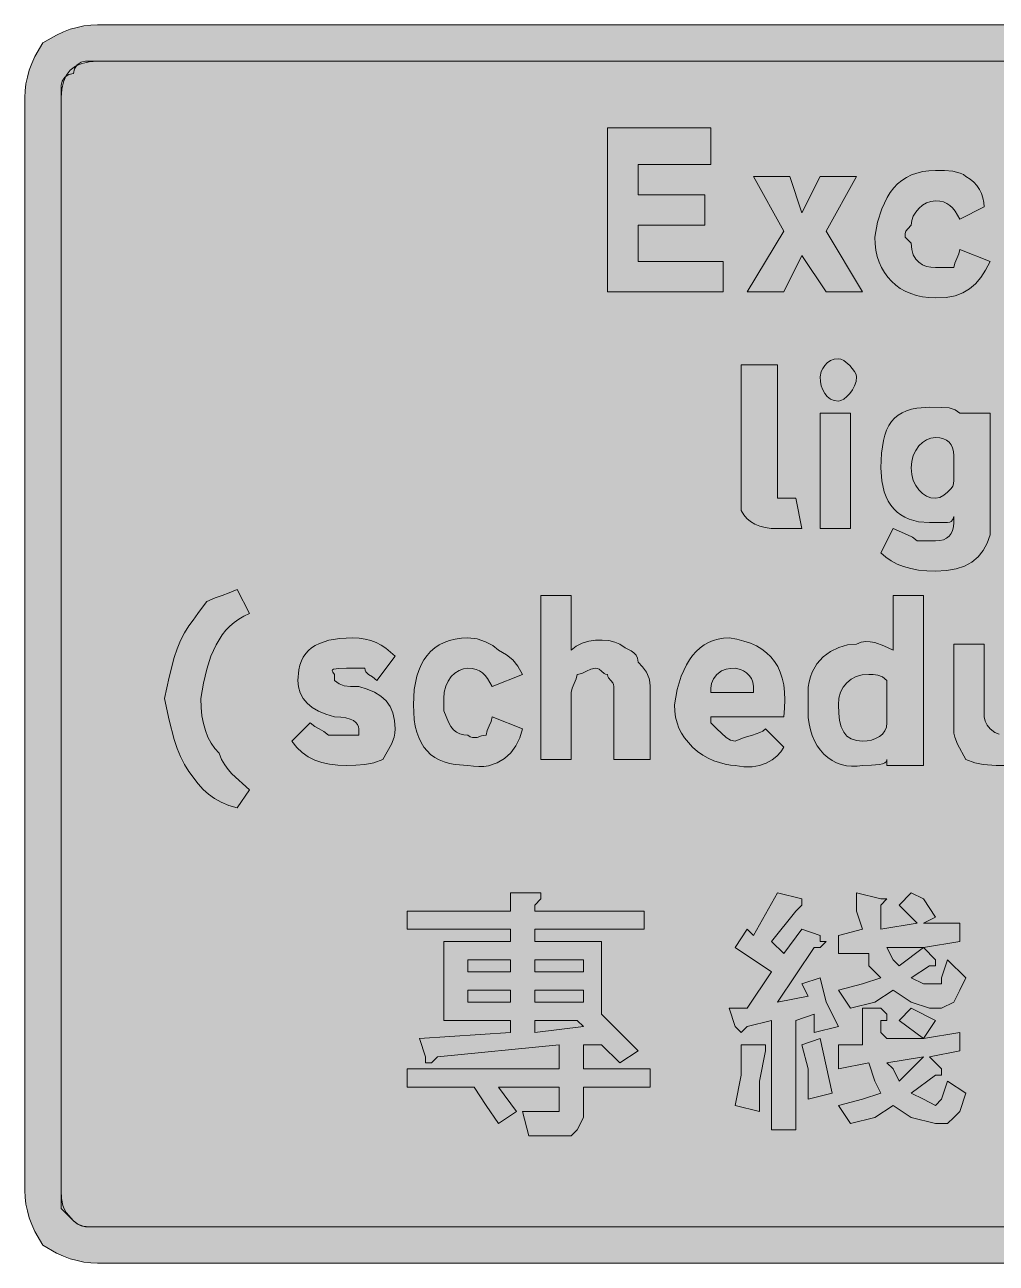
# Model space of a CAD drawing. Header units: metres. Extents: x 25 to 542, y 13 to 258.
# Drawn here: x 24.8 to 216.8, y 13.4 to 258.2 of the extents above; entities that cross this region are included whole.
import ezdxf

# ---------------------------------------------------------------- set-up
doc = ezdxf.new("R2010")
doc.units = ezdxf.units.M
doc.layers.add('FILL_BLACK_000000', color=7, linetype='Continuous', true_color=0x000000)
doc.layers.add('FILL_WHITE_FFFFFF', color=7, linetype='Continuous', true_color=0xffffff)

msp = doc.modelspace()

# ---------------------------------------------------------------- hatches: boundary and pattern name
at = {"layer": 'FILL_BLACK_000000', "true_color": 0x000000}
h = msp.add_hatch(color=7, dxfattribs=at)
h.dxf.hatch_style = 1
h.paths.add_polyline_path([(530.31, 258.01), (531.66, 257.73), (533.01, 257.34), (534.36, 256.83), (535.71, 256.21), (538.41, 254.64), (539.98, 251.94), (540.6, 250.59), (541.11, 249.24), (541.5, 247.89), (541.78, 246.54), (541.95, 245.19), (542.01, 243.84), (542.01, 27.84), (541.95, 26.49), (541.78, 25.14), (541.5, 23.79), (541.11, 22.44), (540.6, 21.09), (539.98, 19.74), (538.41, 17.04), (535.71, 15.46), (534.36, 14.85), (533.01, 14.34), (531.66, 13.95), (530.31, 13.66), (528.96, 13.5), (527.61, 13.44), (39.21, 13.44), (37.86, 13.5), (36.51, 13.66), (35.16, 13.95), (33.81, 14.34), (32.46, 14.85), (31.11, 15.46), (28.41, 17.04), (26.83, 19.74), (26.22, 21.09), (25.71, 22.44), (25.32, 23.79), (25.03, 25.14), (24.87, 26.49), (24.81, 27.84), (24.81, 243.84), (24.87, 245.19), (25.03, 246.54), (25.32, 247.89), (25.71, 249.24), (26.22, 250.59), (26.83, 251.94), (28.41, 254.64), (31.11, 256.21), (32.46, 256.83), (33.81, 257.34), (35.16, 257.73), (36.51, 258.01), (37.86, 258.18), (39.21, 258.24), (527.61, 258.24), (528.96, 258.18), (530.31, 258.01)])
h.paths.add_polyline_path([(36.81, 251.04), (35.93, 250.83), (35.16, 250.29), (34.62, 249.52), (34.41, 248.64), (33.53, 248.43), (32.76, 247.89), (32.22, 247.12), (32.01, 246.24), (32.01, 243.84), (32.01, 27.84), (32.05, 26.23), (32.31, 24.84), (32.6, 24.16), (33.02, 23.45), (34.41, 21.84), (35.16, 21.24), (35.93, 20.83), (36.81, 20.64), (39.21, 20.64), (527.61, 20.64), (529.22, 20.66), (530.61, 20.79), (532, 21.15), (533.61, 21.84), (533.8, 22.72), (534.21, 23.49), (534.81, 24.24), (534.81, 27.84), (534.81, 243.84), (534.79, 245.43), (534.66, 246.69), (534.3, 247.72), (533.61, 248.64), (532, 250.03), (531.29, 250.45), (530.61, 250.74), (529.22, 251), (527.61, 251.04), (39.21, 251.04), (36.81, 251.04)], flags=16)
h = msp.add_hatch(color=7, dxfattribs=at)
h.dxf.hatch_style = 1
h.paths.add_polyline_path([(146.01, 211.44), (162.81, 211.44), (162.81, 205.44), (140.01, 205.44), (140.01, 237.84), (160.41, 237.84), (160.41, 230.64), (146.01, 230.64), (146.01, 224.64), (159.21, 224.64), (159.21, 218.64), (146.01, 218.64), (146.01, 211.44)])
h = msp.add_hatch(color=7, dxfattribs=at)
h.dxf.hatch_style = 1
h.paths.add_polyline_path([(189.21, 228.24), (183.21, 217.44), (190.41, 205.44), (183.21, 205.44), (178.41, 212.64), (174.81, 205.44), (167.61, 205.44), (174.81, 217.44), (168.81, 228.24), (176.01, 228.24), (178.41, 221.04), (182.01, 228.24), (189.21, 228.24)])
h = msp.add_hatch(color=7, dxfattribs=at)
h.dxf.hatch_style = 1
h.paths.add_polyline_path([(206.59, 229.42), (208.26, 229.29), (209.7, 228.93), (210.31, 228.64), (210.81, 228.24), (211.65, 227.74), (212.38, 227.13), (213, 226.45), (213.51, 225.69), (213.9, 224.88), (214.18, 224.02), (214.35, 223.14), (214.41, 222.24), (209.61, 219.84), (208.69, 221.41), (208.2, 222.03), (207.66, 222.54), (207.07, 222.93), (206.4, 223.21), (205.66, 223.38), (204.81, 223.44), (203.91, 223.33), (203.05, 223.03), (202.24, 222.55), (201.51, 221.94), (200.9, 221.21), (200.42, 220.4), (200.12, 219.54), (200.01, 218.64), (199.32, 217.93), (198.96, 217.44), (198.83, 216.95), (198.81, 216.24), (200.01, 215.04), (200.12, 213.8), (200.42, 212.77), (200.9, 211.94), (201.51, 211.29), (202.24, 210.81), (203.05, 210.48), (203.91, 210.3), (204.81, 210.24), (208.41, 210.24), (208.6, 211.14), (209.01, 212.04), (209.42, 212.94), (209.61, 213.84), (215.61, 211.44), (214.7, 209.75), (213.75, 208.29), (212.72, 207.05), (211.56, 206.04), (210.23, 205.25), (208.69, 204.69), (206.9, 204.35), (204.81, 204.24), (203.49, 204.3), (202.23, 204.46), (201.03, 204.73), (199.9, 205.1), (198.84, 205.57), (197.85, 206.14), (196.94, 206.8), (196.11, 207.54), (195.37, 208.37), (194.71, 209.28), (194.14, 210.27), (193.67, 211.33), (193.3, 212.46), (193.03, 213.66), (192.87, 214.92), (192.81, 216.24), (193.37, 219.22), (194.18, 221.85), (195.24, 224.11), (195.86, 225.1), (196.56, 225.99), (197.33, 226.78), (198.17, 227.48), (199.08, 228.07), (200.07, 228.56), (201.13, 228.94), (202.28, 229.22), (203.5, 229.38), (204.81, 229.44), (206.59, 229.42)])
h = msp.add_hatch(color=7, dxfattribs=at)
h.dxf.hatch_style = 1
h.paths.add_polyline_path([(173.61, 165.84), (173.61, 164.64), (177.21, 164.64), (178.41, 158.64), (177.21, 158.64), (176.01, 158.64), (173.61, 158.64), (172.32, 158.7), (171.13, 158.87), (170.07, 159.15), (169.11, 159.54), (168.27, 160.05), (167.53, 160.67), (166.92, 161.4), (166.41, 162.24), (166.41, 163.44), (166.41, 191.04), (173.61, 191.04), (173.61, 165.84)])
h = msp.add_hatch(color=7, dxfattribs=at)
h.dxf.hatch_style = 1
h.paths.add_polyline_path([(189.1, 187.74), (188.82, 186.88), (188.39, 186.07), (187.86, 185.34), (187.28, 184.73), (186.68, 184.25), (186.11, 183.95), (185.61, 183.84), (184.77, 183.95), (184.03, 184.25), (183.42, 184.73), (182.91, 185.34), (182.52, 186.07), (182.23, 186.88), (182.07, 187.74), (182.01, 188.64), (182.23, 189.71), (182.52, 190.31), (182.91, 190.89), (183.42, 191.42), (184.03, 191.85), (184.77, 192.13), (185.61, 192.24), (186.11, 192.13), (186.68, 191.85), (187.86, 190.89), (188.82, 189.71), (189.1, 189.14), (189.21, 188.64), (189.1, 187.74)])
h = msp.add_hatch(color=7, dxfattribs=at)
h.dxf.hatch_style = 1
h.paths.add_polyline_path([(182.01, 158.64), (182.01, 181.44), (188.01, 181.44), (188.01, 158.64), (182.01, 158.64)])
h = msp.add_hatch(color=7, dxfattribs=at)
h.dxf.hatch_style = 1
h.paths.add_polyline_path([(214.26, 154.29), (213.25, 153.05), (212.01, 152.04), (210.55, 151.25), (208.86, 150.69), (206.95, 150.35), (204.81, 150.24), (203.07, 150.3), (201.43, 150.46), (199.92, 150.75), (198.51, 151.14), (197.22, 151.65), (196.03, 152.26), (194.97, 153), (194.01, 153.84), (196.41, 158.64), (199.26, 157.44), (200.29, 156.95), (201.21, 156.24), (204.81, 156.24), (205.65, 156.3), (206.38, 156.46), (207, 156.75), (207.51, 157.14), (207.9, 157.65), (208.18, 158.27), (208.35, 159), (208.41, 159.84), (208.41, 161.04), (208.26, 160.44), (207.9, 160.03), (207.61, 159.89), (207.21, 159.84), (203.61, 159.84), (201.47, 160.01), (199.58, 160.52), (198.72, 160.89), (197.94, 161.36), (197.21, 161.91), (196.56, 162.54), (195.98, 163.26), (195.47, 164.06), (195.03, 164.94), (194.67, 165.92), (194.18, 168.11), (194.01, 170.64), (194.13, 173.57), (194.5, 176.06), (194.79, 177.15), (195.15, 178.13), (195.59, 179.01), (196.11, 179.79), (196.72, 180.47), (197.41, 181.06), (198.19, 181.55), (199.07, 181.95), (200.05, 182.25), (201.13, 182.47), (203.61, 182.64), (205.9, 182.62), (207.51, 182.49), (208.67, 182.13), (209.61, 181.44), (215.61, 181.44), (215.61, 157.44), (215.05, 155.75), (214.26, 154.29)])
h.paths.add_polyline_path([(208.18, 174.62), (207.9, 175.23), (207.51, 175.74), (207, 176.13), (206.38, 176.41), (205.65, 176.58), (204.81, 176.64), (203.91, 176.53), (203.05, 176.21), (202.24, 175.69), (201.51, 174.99), (200.9, 174.12), (200.42, 173.1), (200.12, 171.93), (200.01, 170.64), (200.12, 169.35), (200.42, 168.18), (200.9, 167.16), (201.51, 166.29), (202.24, 165.59), (203.05, 165.07), (203.91, 164.75), (204.81, 164.64), (205.69, 164.83), (206.46, 165.24), (207.21, 165.84), (207.9, 166.55), (208.26, 167.04), (208.39, 167.53), (208.41, 168.24), (208.41, 173.04), (208.35, 173.88), (208.18, 174.62)], flags=16)
h = msp.add_hatch(color=7, dxfattribs=at)
h.dxf.hatch_style = 1
h.paths.add_polyline_path([(59.67, 123.3), (59.83, 121.66), (60.12, 120.15), (60.51, 118.74), (61.02, 117.45), (61.63, 116.26), (62.37, 115.2), (63.21, 114.24), (63.71, 113), (64.32, 111.93), (65, 111.01), (65.76, 110.19), (69.21, 107.04), (66.81, 103.44), (65.12, 103.95), (63.62, 104.56), (62.3, 105.3), (61.11, 106.14), (60.04, 107.1), (59.05, 108.17), (57.21, 110.64), (56.36, 112.05), (55.62, 113.57), (54.95, 115.2), (54.36, 116.94), (53.33, 120.76), (52.41, 125.04), (53.33, 129.31), (54.36, 133.14), (54.95, 134.88), (55.62, 136.51), (56.36, 138.03), (57.21, 139.44), (58.11, 140.53), (59.01, 141.84), (59.91, 143.15), (60.81, 144.24), (62.42, 144.95), (63.81, 145.44), (65.2, 145.93), (66.81, 146.64), (69.21, 141.84), (68.13, 141.35), (67.12, 140.77), (66.2, 140.12), (65.35, 139.38), (64.57, 138.57), (63.85, 137.68), (62.61, 135.69), (61.59, 133.41), (60.77, 130.87), (60.12, 128.08), (59.61, 125.04), (59.67, 123.3)])
h = msp.add_hatch(color=7, dxfattribs=at)
h.dxf.hatch_style = 1
h.paths.add_polyline_path([(133.81, 135.43), (134.98, 136.01), (136.27, 136.39), (137.61, 136.59), (138.95, 136.62), (140.23, 136.5), (141.41, 136.23), (142.41, 135.84), (143.48, 135.11), (144.66, 134.49), (145.19, 134.12), (145.62, 133.65), (145.9, 133.03), (146.01, 132.24), (146.89, 131.32), (147.66, 130.29), (148.2, 129.03), (148.36, 128.29), (148.41, 127.44), (148.41, 113.04), (141.21, 113.04), (141.21, 126.24), (141.21, 127.44), (141.16, 127.84), (141.02, 128.15), (140.61, 128.64), (140.2, 129.13), (140.06, 129.44), (140.01, 129.84), (139.61, 129.89), (139.3, 130.03), (138.81, 130.44), (138.32, 130.85), (138.01, 130.99), (137.61, 131.04), (136.71, 130.85), (135.81, 130.44), (134.91, 130.03), (134.01, 129.84), (133.82, 128.94), (133.41, 128.04), (133, 127.14), (132.81, 126.24), (132.81, 113.04), (126.81, 113.04), (126.81, 145.44), (132.81, 145.44), (132.81, 134.64), (133.81, 135.43)])
h = msp.add_hatch(color=7, dxfattribs=at)
h.dxf.hatch_style = 1
h.paths.add_polyline_path([(194.8, 112.35), (194.32, 112.13), (193.71, 111.99), (192.17, 111.86), (190.41, 111.84), (189.3, 111.68), (188.22, 111.66), (187.19, 111.77), (186.19, 112.01), (185.25, 112.36), (184.36, 112.83), (183.53, 113.41), (182.76, 114.09), (182.06, 114.87), (181.45, 115.74), (180.91, 116.7), (180.45, 117.75), (180.09, 118.87), (179.83, 120.06), (179.67, 121.32), (179.61, 122.64), (179.61, 123.84), (179.61, 126.24), (179.67, 127.34), (179.83, 128.38), (180.08, 129.35), (180.43, 130.27), (181.38, 131.91), (182.61, 133.29), (184.06, 134.38), (185.68, 135.18), (187.42, 135.67), (189.21, 135.84), (190.11, 136.18), (191.01, 136.33), (191.91, 136.3), (192.81, 136.14), (194.61, 135.5), (196.41, 134.64), (196.41, 145.44), (202.41, 145.44), (202.41, 111.84), (195.21, 111.84), (195.21, 113.04), (195.1, 112.64), (194.8, 112.35)])
h.paths.add_polyline_path([(195.21, 127.44), (195.21, 128.64), (194.31, 129.33), (193.41, 129.69), (192.51, 129.82), (191.61, 129.84), (190.32, 129.73), (189.15, 129.41), (188.13, 128.89), (187.26, 128.19), (186.56, 127.32), (186.04, 126.3), (185.72, 125.13), (185.61, 123.84), (185.67, 122.15), (185.85, 120.69), (186.18, 119.45), (186.66, 118.44), (187.31, 117.65), (188.14, 117.09), (189.17, 116.75), (190.41, 116.64), (191.31, 116.7), (192.17, 116.86), (192.98, 117.15), (193.71, 117.54), (194.32, 118.05), (194.8, 118.66), (195.1, 119.4), (195.21, 120.24), (195.21, 126.24), (195.21, 127.44)], flags=16)
h = msp.add_hatch(color=7, dxfattribs=at)
h.dxf.hatch_style = 1
h.paths.add_polyline_path([(97.96, 118.19), (97.8, 117.43), (97.26, 116.04), (95.61, 113.04), (93.81, 112.35), (92.01, 111.99), (90.21, 111.86), (88.41, 111.84), (86.67, 111.9), (85.03, 112.08), (83.52, 112.41), (82.11, 112.89), (80.82, 113.54), (79.63, 114.37), (78.57, 115.4), (77.61, 116.64), (81.21, 120.24), (82.11, 119.53), (83.01, 119.04), (83.91, 118.55), (84.81, 117.84), (88.41, 117.84), (90.81, 117.84), (90.81, 119.04), (90.75, 119.49), (90.57, 119.92), (90.24, 120.33), (89.76, 120.69), (89.11, 121), (88.28, 121.23), (87.25, 121.39), (86.01, 121.44), (84.32, 121.95), (82.86, 122.56), (81.62, 123.3), (80.61, 124.14), (79.82, 125.1), (79.26, 126.17), (78.92, 127.35), (78.81, 128.64), (78.98, 130.72), (79.19, 131.64), (79.48, 132.48), (79.86, 133.25), (80.33, 133.93), (80.88, 134.55), (81.51, 135.09), (82.23, 135.56), (83.03, 135.96), (84.88, 136.57), (87.08, 136.93), (89.61, 137.04), (90.91, 136.98), (92.1, 136.82), (93.22, 136.53), (94.26, 136.14), (95.25, 135.63), (96.19, 135.01), (98.01, 133.44), (94.41, 128.64), (93.53, 129.35), (92.76, 129.84), (92.22, 130.33), (92.06, 130.64), (92.01, 131.04), (88.41, 131.04), (86.85, 131.02), (85.86, 130.89), (85.61, 130.75), (85.54, 130.53), (85.67, 130.24), (86.01, 129.84), (86.01, 128.64), (86.93, 127.95), (87.96, 127.59), (89.22, 127.46), (90.81, 127.44), (92.5, 126.93), (93.96, 126.3), (95.2, 125.52), (96.21, 124.59), (97, 123.49), (97.56, 122.21), (97.9, 120.73), (98.01, 119.04), (97.96, 118.19)])
h = msp.add_hatch(color=7, dxfattribs=at)
h.dxf.hatch_style = 1
h.paths.add_polyline_path([(114.19, 136.83), (115.86, 136.29), (117.3, 135.52), (118.41, 134.64), (120, 133.72), (121.26, 132.69), (122.29, 131.43), (123.21, 129.84), (117.21, 127.44), (116.29, 129.02), (115.8, 129.63), (115.26, 130.14), (114.67, 130.53), (114, 130.82), (113.26, 130.98), (112.41, 131.04), (111.51, 130.93), (110.65, 130.61), (109.84, 130.09), (109.11, 129.39), (108.5, 128.52), (108.02, 127.5), (107.72, 126.33), (107.61, 125.04), (107.61, 123.84), (107.61, 122.64), (108.53, 120.37), (109.02, 119.54), (109.56, 118.89), (110.15, 118.41), (110.82, 118.08), (111.56, 117.9), (112.41, 117.84), (112.86, 117.5), (113.31, 117.33), (114.21, 117.39), (115.11, 117.67), (116.01, 117.84), (116.2, 118.74), (116.61, 119.64), (117.02, 120.54), (117.21, 121.44), (123.21, 119.04), (122.65, 117.3), (121.86, 115.72), (120.85, 114.34), (119.61, 113.19), (118.15, 112.33), (116.46, 111.78), (115.53, 111.65), (114.55, 111.61), (113.51, 111.67), (112.41, 111.84), (109.88, 112.01), (108.74, 112.23), (107.68, 112.53), (106.71, 112.93), (105.83, 113.42), (105.03, 114.01), (104.31, 114.69), (103.68, 115.47), (103.13, 116.35), (102.66, 117.33), (102.28, 118.42), (101.99, 119.61), (101.78, 120.91), (101.61, 123.84), (101.78, 126.82), (102.28, 129.45), (102.66, 130.62), (103.13, 131.71), (103.68, 132.7), (104.31, 133.59), (105.03, 134.38), (105.83, 135.08), (106.71, 135.67), (107.68, 136.16), (108.74, 136.54), (109.88, 136.82), (111.1, 136.98), (112.41, 137.04), (114.19, 136.83)])
h = msp.add_hatch(color=7, dxfattribs=at)
h.dxf.hatch_style = 1
h.paths.add_polyline_path([(160.41, 120.24), (161.61, 119.04), (163.41, 117.39), (164.31, 116.85), (165.21, 116.64), (166.99, 117.35), (168.66, 117.84), (170.1, 118.33), (170.71, 118.64), (171.21, 119.04), (174.81, 115.44), (174.25, 114.55), (173.48, 113.7), (172.51, 112.93), (171.36, 112.29), (170.04, 111.82), (168.57, 111.56), (166.95, 111.55), (165.21, 111.84), (164.26, 111.9), (163.22, 112.07), (161.01, 112.74), (159.89, 113.25), (158.8, 113.87), (157.76, 114.6), (156.81, 115.44), (155.23, 117.26), (154.62, 118.2), (154.11, 119.19), (153.72, 120.23), (153.43, 121.35), (153.27, 122.54), (153.21, 123.84), (153.77, 126.82), (154.56, 129.45), (155.57, 131.71), (156.16, 132.7), (156.81, 133.59), (157.51, 134.38), (158.27, 135.08), (159.09, 135.67), (159.96, 136.16), (160.89, 136.54), (161.87, 136.82), (162.91, 136.98), (164.01, 137.04), (165.53, 136.77), (166.93, 136.42), (168.23, 135.98), (169.41, 135.45), (170.48, 134.82), (171.43, 134.11), (172.28, 133.3), (173.01, 132.39), (173.63, 131.38), (174.13, 130.28), (174.53, 129.07), (174.81, 127.76), (174.98, 126.34), (175.03, 124.82), (174.98, 123.18), (174.81, 121.44), (160.41, 121.44), (160.41, 120.24)])
h.paths.add_polyline_path([(168.81, 127.44), (168.7, 128.28), (168.42, 129.02), (167.99, 129.63), (167.46, 130.14), (166.88, 130.53), (166.28, 130.82), (165.21, 131.04), (164.31, 131.02), (163.41, 130.89), (162.51, 130.53), (161.61, 129.84), (160.92, 128.94), (160.56, 128.04), (160.43, 127.14), (160.41, 126.24), (168.81, 126.24), (168.81, 127.44)], flags=16)
h = msp.add_hatch(color=7, dxfattribs=at)
h.dxf.hatch_style = 1
h.paths.add_polyline_path([(230.01, 135.84), (230.01, 111.84), (222.81, 111.84), (222.81, 113.04), (222.66, 112.44), (222.3, 112.03), (222.01, 111.89), (221.61, 111.84), (216.81, 111.84), (214.26, 111.99), (212.59, 112.35), (210.81, 113.04), (209.16, 116.04), (208.62, 117.43), (208.46, 118.19), (208.41, 119.04), (208.41, 135.84), (214.41, 135.84), (214.41, 121.44), (214.6, 120.56), (215.01, 119.79), (215.61, 119.04), (216.51, 118.35), (217.41, 117.99), (218.31, 117.86), (219.21, 117.84), (220.09, 117.86), (220.86, 117.99), (221.4, 118.35), (221.56, 118.64), (221.61, 119.04), (222.3, 119.94), (222.66, 120.84), (222.79, 121.74), (222.81, 122.64), (222.81, 135.84), (230.01, 135.84)])
h = msp.add_hatch(color=7, dxfattribs=at)
h.dxf.hatch_style = 1
h.paths.add_polyline_path([(126.81, 85.44), (125.61, 84.24), (125.61, 83.04), (147.21, 83.04), (147.21, 79.44), (125.61, 79.44), (125.61, 77.04), (138.81, 77.04), (138.81, 62.64), (146.01, 55.44), (142.41, 53.04), (138.81, 56.64), (135.21, 56.64), (135.21, 51.84), (148.41, 51.84), (148.41, 48.24), (135.21, 48.24), (135.21, 45.84), (135.21, 42.24), (134.01, 39.84), (132.81, 38.64), (129.21, 38.64), (124.41, 38.64), (123.21, 43.44), (128.01, 43.44), (129.21, 43.44), (130.41, 43.44), (130.41, 44.64), (130.41, 45.84), (130.41, 48.24), (118.41, 48.24), (122.01, 43.44), (118.41, 41.04), (116.01, 44.64), (113.61, 48.24), (100.41, 48.24), (100.41, 51.84), (130.41, 51.84), (130.41, 56.64), (106.41, 54.24), (105.21, 53.04), (104.01, 53.04), (104.01, 54.24), (102.81, 57.84), (120.81, 59.04), (120.81, 61.44), (107.61, 61.44), (107.61, 77.04), (120.81, 77.04), (120.81, 79.44), (100.41, 79.44), (100.41, 83.04), (120.81, 83.04), (120.81, 86.64), (125.61, 86.64), (126.81, 86.64), (126.81, 85.44)])
h.paths.add_polyline_path([(134.01, 61.44), (125.61, 61.44), (125.61, 59.04), (135.21, 60.24), (134.01, 61.44)], flags=16)
h.paths.add_polyline_path([(135.21, 71.04), (135.21, 73.44), (125.61, 73.44), (125.61, 71.04), (135.21, 71.04)], flags=16)
h.paths.add_polyline_path([(125.61, 65.04), (135.21, 65.04), (135.21, 67.44), (125.61, 67.44), (125.61, 65.04)], flags=16)
h.paths.add_polyline_path([(112.41, 73.44), (112.41, 71.04), (120.81, 71.04), (120.81, 73.44), (112.41, 73.44)], flags=16)
h.paths.add_polyline_path([(120.81, 67.44), (112.41, 67.44), (112.41, 65.04), (120.81, 65.04), (120.81, 67.44)], flags=16)
h = msp.add_hatch(color=7, dxfattribs=at)
h.dxf.hatch_style = 1
h.paths.add_polyline_path([(178.41, 85.44), (178.41, 84.24), (177.21, 83.04), (172.41, 77.04), (174.81, 74.64), (178.41, 79.44), (182.01, 78.24), (182.01, 77.04), (183.21, 77.04), (182.01, 75.84), (180.81, 75.84), (173.61, 65.04), (179.61, 66.24), (178.41, 68.64), (182.01, 69.84), (183.21, 65.04), (185.61, 60.24), (180.81, 59.04), (180.81, 62.64), (177.21, 61.44), (177.21, 39.84), (172.41, 39.84), (172.41, 61.44), (167.61, 60.24), (166.41, 59.04), (165.21, 60.24), (164.01, 63.84), (167.61, 63.84), (172.41, 71.04), (165.21, 75.84), (167.61, 79.44), (168.81, 78.24), (173.61, 86.64), (178.41, 85.44)])
h = msp.add_hatch(color=7, dxfattribs=at)
h.dxf.hatch_style = 1
h.paths.add_polyline_path([(204.81, 72.24), (203.61, 72.24), (200.01, 69.84), (202.41, 68.64), (204.81, 68.64), (206.01, 68.64), (206.01, 69.84), (207.21, 73.44), (210.81, 69.84), (209.61, 67.44), (208.41, 65.04), (206.01, 63.84), (203.61, 63.84), (200.01, 65.04), (196.41, 67.44), (192.81, 65.04), (188.01, 63.84), (185.61, 67.44), (190.41, 68.64), (194.01, 69.84), (191.61, 72.24), (191.61, 74.64), (185.61, 74.64), (185.61, 78.24), (190.41, 79.44), (189.21, 83.04), (189.21, 86.64), (194.01, 85.44), (195.21, 85.44), (194.01, 84.24), (194.01, 81.84), (194.01, 79.44), (201.21, 80.64), (197.61, 84.24), (200.01, 86.64), (202.41, 85.44), (204.81, 81.84), (202.41, 80.64), (209.61, 80.64), (209.61, 77.04), (202.41, 75.84), (204.81, 73.44), (204.81, 72.24)])
h.paths.add_polyline_path([(195.21, 75.84), (196.41, 73.44), (197.61, 72.24), (202.41, 75.84), (195.21, 75.84)], flags=16)
h = msp.add_hatch(color=7, dxfattribs=at)
h.dxf.hatch_style = 1
h.paths.add_polyline_path([(206.01, 51.84), (206.01, 50.64), (204.81, 50.64), (200.01, 47.04), (202.41, 45.84), (204.81, 44.64), (206.01, 45.84), (207.21, 49.44), (210.81, 47.04), (209.61, 43.44), (208.41, 42.24), (207.21, 41.04), (204.81, 41.04), (200.01, 42.24), (196.41, 44.64), (192.81, 42.24), (188.01, 41.04), (185.61, 44.64), (190.41, 45.84), (194.01, 47.04), (192.81, 49.44), (191.61, 53.04), (185.61, 51.84), (185.61, 56.64), (190.41, 56.64), (190.41, 60.24), (190.41, 63.84), (194.01, 63.84), (195.21, 62.64), (195.21, 61.44), (194.01, 61.44), (194.01, 59.04), (195.21, 57.84), (202.41, 57.84), (209.61, 59.04), (209.61, 55.44), (203.61, 54.24), (206.01, 51.84)])
h.paths.add_polyline_path([(197.61, 49.44), (202.41, 54.24), (195.21, 53.04), (196.41, 51.84), (197.61, 49.44)], flags=16)
h = msp.add_hatch(color=7, dxfattribs=at)
h.dxf.hatch_style = 1
h.paths.add_polyline_path([(202.41, 57.84), (197.61, 61.44), (200.01, 63.84), (204.81, 61.44), (202.41, 57.84)])
h = msp.add_hatch(color=7, dxfattribs=at)
h.dxf.hatch_style = 1
h.paths.add_polyline_path([(171.21, 56.64), (171.21, 55.44), (170.01, 49.44), (170.01, 43.44), (165.21, 44.64), (166.41, 50.64), (166.41, 56.64), (170.01, 56.64), (171.21, 56.64)])
h = msp.add_hatch(color=7, dxfattribs=at)
h.dxf.hatch_style = 1
h.paths.add_polyline_path([(184.41, 47.04), (179.61, 45.84), (179.61, 51.84), (178.41, 56.64), (182.01, 57.84), (184.41, 47.04)])
at = {"layer": 'FILL_WHITE_FFFFFF', "true_color": 0xffffff}
h = msp.add_hatch(color=7, dxfattribs=at)
h.dxf.hatch_style = 1
h.paths.add_polyline_path([(527.61, 251.04), (531.21, 251.04), (533.61, 248.64), (534.21, 247.89), (534.62, 247.12), (534.81, 246.24), (534.81, 243.84), (534.81, 27.84), (534.79, 26.23), (534.66, 24.84), (534.3, 23.45), (533.61, 21.84), (532, 21.15), (530.61, 20.79), (529.22, 20.66), (527.61, 20.64), (39.21, 20.64), (37.62, 20.66), (36.36, 20.79), (35.33, 21.15), (34.41, 21.84), (32.01, 24.24), (32.01, 27.84), (32.01, 243.84), (32.12, 245.53), (32.46, 246.99), (33.02, 248.23), (33.81, 249.24), (34.82, 250.03), (36.06, 250.59), (37.52, 250.93), (39.21, 251.04), (527.61, 251.04)])

# ---------------------------------------------------------------- linework, layer by layer
at = {"layer": 'FILL_BLACK_000000', "lineweight": 0, "true_color": 0x000000}
for points in [[(527.61, 13.44), (39.21, 13.44), (37.86, 13.5), (36.51, 13.66), (35.16, 13.95), (33.81, 14.34), (32.46, 14.85), (31.11, 15.46), (28.41, 17.04), (26.83, 19.74), (26.22, 21.09), (25.71, 22.44), (25.32, 23.79), (25.03, 25.14), (24.87, 26.49), (24.81, 27.84), (24.81, 243.84), (24.87, 245.19), (25.03, 246.54), (25.32, 247.89), (25.71, 249.24), (26.22, 250.59), (26.83, 251.94), (28.41, 254.64), (31.11, 256.21), (32.46, 256.83), (33.81, 257.34), (35.16, 257.73), (36.51, 258.01), (37.86, 258.18), (39.21, 258.24), (527.61, 258.24)], [(527.61, 251.04), (39.21, 251.04), (36.81, 251.04), (35.93, 250.83), (35.16, 250.29), (34.62, 249.52), (34.41, 248.64), (33.53, 248.43), (32.76, 247.89), (32.22, 247.12), (32.01, 246.24), (32.01, 243.84), (32.01, 27.84), (32.05, 26.23), (32.31, 24.84), (32.6, 24.16), (33.02, 23.45), (34.41, 21.84), (35.16, 21.24), (35.93, 20.83), (36.81, 20.64), (39.21, 20.64), (527.61, 20.64)], [(221.61, 111.84), (216.81, 111.84), (214.26, 111.99), (212.59, 112.35), (210.81, 113.04), (209.16, 116.04), (208.62, 117.43), (208.46, 118.19), (208.41, 119.04), (208.41, 135.84), (214.41, 135.84), (214.41, 121.44), (214.6, 120.56), (215.01, 119.79), (215.61, 119.04), (216.51, 118.35), (217.41, 117.99)]]:
    msp.add_lwpolyline(points, dxfattribs=at)
for points in [[(146.01, 211.44), (162.81, 211.44), (162.81, 205.44), (140.01, 205.44), (140.01, 237.84), (160.41, 237.84), (160.41, 230.64), (146.01, 230.64), (146.01, 224.64), (159.21, 224.64), (159.21, 218.64), (146.01, 218.64)], [(189.21, 228.24), (183.21, 217.44), (190.41, 205.44), (183.21, 205.44), (178.41, 212.64), (174.81, 205.44), (167.61, 205.44), (174.81, 217.44), (168.81, 228.24), (176.01, 228.24), (178.41, 221.04), (182.01, 228.24)], [(206.59, 229.42), (208.26, 229.29), (209.7, 228.93), (210.31, 228.64), (210.81, 228.24), (211.65, 227.74), (212.38, 227.13), (213, 226.45), (213.51, 225.69), (213.9, 224.88), (214.18, 224.02), (214.35, 223.14), (214.41, 222.24), (209.61, 219.84), (208.69, 221.41), (208.2, 222.03), (207.66, 222.54), (207.07, 222.93), (206.4, 223.21), (205.66, 223.38), (204.81, 223.44), (203.91, 223.33), (203.05, 223.03), (202.24, 222.55), (201.51, 221.94), (200.9, 221.21), (200.42, 220.4), (200.12, 219.54), (200.01, 218.64), (199.32, 217.93), (198.96, 217.44), (198.83, 216.95), (198.81, 216.24), (200.01, 215.04), (200.12, 213.8), (200.42, 212.77), (200.9, 211.94), (201.51, 211.29), (202.24, 210.81), (203.05, 210.48), (203.91, 210.3), (204.81, 210.24), (208.41, 210.24), (208.6, 211.14), (209.01, 212.04), (209.42, 212.94), (209.61, 213.84), (215.61, 211.44), (214.7, 209.75), (213.75, 208.29), (212.72, 207.05), (211.56, 206.04), (210.23, 205.25), (208.69, 204.69), (206.9, 204.35), (204.81, 204.24), (203.49, 204.3), (202.23, 204.46), (201.03, 204.73), (199.9, 205.1), (198.84, 205.57), (197.85, 206.14), (196.94, 206.8), (196.11, 207.54), (195.37, 208.37), (194.71, 209.28), (194.14, 210.27), (193.67, 211.33), (193.3, 212.46), (193.03, 213.66), (192.87, 214.92), (192.81, 216.24), (193.37, 219.22), (194.18, 221.85), (195.24, 224.11), (195.86, 225.1), (196.56, 225.99), (197.33, 226.78), (198.17, 227.48), (199.08, 228.07), (200.07, 228.56), (201.13, 228.94), (202.28, 229.22), (203.5, 229.38), (204.81, 229.44)], [(173.61, 165.84), (173.61, 164.64), (177.21, 164.64), (178.41, 158.64), (177.21, 158.64), (176.01, 158.64), (173.61, 158.64), (172.32, 158.7), (171.13, 158.87), (170.07, 159.15), (169.11, 159.54), (168.27, 160.05), (167.53, 160.67), (166.92, 161.4), (166.41, 162.24), (166.41, 163.44), (166.41, 191.04), (173.61, 191.04)], [(189.1, 187.74), (188.82, 186.88), (188.39, 186.07), (187.86, 185.34), (187.28, 184.73), (186.68, 184.25), (186.11, 183.95), (185.61, 183.84), (184.77, 183.95), (184.03, 184.25), (183.42, 184.73), (182.91, 185.34), (182.52, 186.07), (182.23, 186.88), (182.07, 187.74), (182.01, 188.64), (182.23, 189.71), (182.52, 190.31), (182.91, 190.89), (183.42, 191.42), (184.03, 191.85), (184.77, 192.13), (185.61, 192.24), (186.11, 192.13), (186.68, 191.85), (187.86, 190.89), (188.82, 189.71), (189.1, 189.14), (189.21, 188.64)], [(182.01, 158.64), (182.01, 181.44), (188.01, 181.44), (188.01, 158.64)], [(214.26, 154.29), (213.25, 153.05), (212.01, 152.04), (210.55, 151.25), (208.86, 150.69), (206.95, 150.35), (204.81, 150.24), (203.07, 150.3), (201.43, 150.46), (199.92, 150.75), (198.51, 151.14), (197.22, 151.65), (196.03, 152.26), (194.97, 153), (194.01, 153.84), (196.41, 158.64), (199.26, 157.44), (200.29, 156.95), (201.21, 156.24), (204.81, 156.24), (205.65, 156.3), (206.38, 156.46), (207, 156.75), (207.51, 157.14), (207.9, 157.65), (208.18, 158.27), (208.35, 159), (208.41, 159.84), (208.41, 161.04), (208.26, 160.44), (207.9, 160.03), (207.61, 159.89), (207.21, 159.84), (203.61, 159.84), (201.47, 160.01), (199.58, 160.52), (198.72, 160.89), (197.94, 161.36), (197.21, 161.91), (196.56, 162.54), (195.98, 163.26), (195.47, 164.06), (195.03, 164.94), (194.67, 165.92), (194.18, 168.11), (194.01, 170.64), (194.13, 173.57), (194.5, 176.06), (194.79, 177.15), (195.15, 178.13), (195.59, 179.01), (196.11, 179.79), (196.72, 180.47), (197.41, 181.06), (198.19, 181.55), (199.07, 181.95), (200.05, 182.25), (201.13, 182.47), (203.61, 182.64), (205.9, 182.62), (207.51, 182.49), (208.67, 182.13), (209.61, 181.44), (215.61, 181.44), (215.61, 157.44), (215.05, 155.75)], [(208.18, 174.62), (207.9, 175.23), (207.51, 175.74), (207, 176.13), (206.38, 176.41), (205.65, 176.58), (204.81, 176.64), (203.91, 176.53), (203.05, 176.21), (202.24, 175.69), (201.51, 174.99), (200.9, 174.12), (200.42, 173.1), (200.12, 171.93), (200.01, 170.64), (200.12, 169.35), (200.42, 168.18), (200.9, 167.16), (201.51, 166.29), (202.24, 165.59), (203.05, 165.07), (203.91, 164.75), (204.81, 164.64), (205.69, 164.83), (206.46, 165.24), (207.21, 165.84), (207.9, 166.55), (208.26, 167.04), (208.39, 167.53), (208.41, 168.24), (208.41, 173.04), (208.35, 173.88)], [(59.67, 123.3), (59.83, 121.66), (60.12, 120.15), (60.51, 118.74), (61.02, 117.45), (61.63, 116.26), (62.37, 115.2), (63.21, 114.24), (63.71, 113), (64.32, 111.93), (65, 111.01), (65.76, 110.19), (69.21, 107.04), (66.81, 103.44), (65.12, 103.95), (63.62, 104.56), (62.3, 105.3), (61.11, 106.14), (60.04, 107.1), (59.05, 108.17), (57.21, 110.64), (56.36, 112.05), (55.62, 113.57), (54.95, 115.2), (54.36, 116.94), (53.33, 120.76), (52.41, 125.04), (53.33, 129.31), (54.36, 133.14), (54.95, 134.88), (55.62, 136.51), (56.36, 138.03), (57.21, 139.44), (58.11, 140.53), (59.01, 141.84), (59.91, 143.15), (60.81, 144.24), (62.42, 144.95), (63.81, 145.44), (65.2, 145.93), (66.81, 146.64), (69.21, 141.84), (68.13, 141.35), (67.12, 140.77), (66.2, 140.12), (65.35, 139.38), (64.57, 138.57), (63.85, 137.68), (62.61, 135.69), (61.59, 133.41), (60.77, 130.87), (60.12, 128.08), (59.61, 125.04)], [(133.81, 135.43), (134.98, 136.01), (136.27, 136.39), (137.61, 136.59), (138.95, 136.62), (140.23, 136.5), (141.41, 136.23), (142.41, 135.84), (143.48, 135.11), (144.66, 134.49), (145.19, 134.12), (145.62, 133.65), (145.9, 133.03), (146.01, 132.24), (146.89, 131.32), (147.66, 130.29), (148.2, 129.03), (148.36, 128.29), (148.41, 127.44), (148.41, 113.04), (141.21, 113.04), (141.21, 126.24), (141.21, 127.44), (141.16, 127.84), (141.02, 128.15), (140.61, 128.64), (140.2, 129.13), (140.06, 129.44), (140.01, 129.84), (139.61, 129.89), (139.3, 130.03), (138.81, 130.44), (138.32, 130.85), (138.01, 130.99), (137.61, 131.04), (136.71, 130.85), (135.81, 130.44), (134.91, 130.03), (134.01, 129.84), (133.82, 128.94), (133.41, 128.04), (133, 127.14), (132.81, 126.24), (132.81, 113.04), (126.81, 113.04), (126.81, 145.44), (132.81, 145.44), (132.81, 134.64)], [(194.8, 112.35), (194.32, 112.13), (193.71, 111.99), (192.17, 111.86), (190.41, 111.84), (189.3, 111.68), (188.22, 111.66), (187.19, 111.77), (186.19, 112.01), (185.25, 112.36), (184.36, 112.83), (183.53, 113.41), (182.76, 114.09), (182.06, 114.87), (181.45, 115.74), (180.91, 116.7), (180.45, 117.75), (180.09, 118.87), (179.83, 120.06), (179.67, 121.32), (179.61, 122.64), (179.61, 123.84), (179.61, 126.24), (179.67, 127.34), (179.83, 128.38), (180.08, 129.35), (180.43, 130.27), (181.38, 131.91), (182.61, 133.29), (184.06, 134.38), (185.68, 135.18), (187.42, 135.67), (189.21, 135.84), (190.11, 136.18), (191.01, 136.33), (191.91, 136.3), (192.81, 136.14), (194.61, 135.5), (196.41, 134.64), (196.41, 145.44), (202.41, 145.44), (202.41, 111.84), (195.21, 111.84), (195.21, 113.04), (195.1, 112.64)], [(97.96, 118.19), (97.8, 117.43), (97.26, 116.04), (95.61, 113.04), (93.81, 112.35), (92.01, 111.99), (90.21, 111.86), (88.41, 111.84), (86.67, 111.9), (85.03, 112.08), (83.52, 112.41), (82.11, 112.89), (80.82, 113.54), (79.63, 114.37), (78.57, 115.4), (77.61, 116.64), (81.21, 120.24), (82.11, 119.53), (83.01, 119.04), (83.91, 118.55), (84.81, 117.84), (88.41, 117.84), (90.81, 117.84), (90.81, 119.04), (90.75, 119.49), (90.57, 119.92), (90.24, 120.33), (89.76, 120.69), (89.11, 121), (88.28, 121.23), (87.25, 121.39), (86.01, 121.44), (84.32, 121.95), (82.86, 122.56), (81.62, 123.3), (80.61, 124.14), (79.82, 125.1), (79.26, 126.17), (78.92, 127.35), (78.81, 128.64), (78.98, 130.72), (79.19, 131.64), (79.48, 132.48), (79.86, 133.25), (80.33, 133.93), (80.88, 134.55), (81.51, 135.09), (82.23, 135.56), (83.03, 135.96), (84.88, 136.57), (87.08, 136.93), (89.61, 137.04), (90.91, 136.98), (92.1, 136.82), (93.22, 136.53), (94.26, 136.14), (95.25, 135.63), (96.19, 135.01), (98.01, 133.44), (94.41, 128.64), (93.53, 129.35), (92.76, 129.84), (92.22, 130.33), (92.06, 130.64), (92.01, 131.04), (88.41, 131.04), (86.85, 131.02), (85.86, 130.89), (85.61, 130.75), (85.54, 130.53), (85.67, 130.24), (86.01, 129.84), (86.01, 128.64), (86.93, 127.95), (87.96, 127.59), (89.22, 127.46), (90.81, 127.44), (92.5, 126.93), (93.96, 126.3), (95.2, 125.52), (96.21, 124.59), (97, 123.49), (97.56, 122.21), (97.9, 120.73), (98.01, 119.04)], [(114.19, 136.83), (115.86, 136.29), (117.3, 135.52), (118.41, 134.64), (120, 133.72), (121.26, 132.69), (122.29, 131.43), (123.21, 129.84), (117.21, 127.44), (116.29, 129.02), (115.8, 129.63), (115.26, 130.14), (114.67, 130.53), (114, 130.82), (113.26, 130.98), (112.41, 131.04), (111.51, 130.93), (110.65, 130.61), (109.84, 130.09), (109.11, 129.39), (108.5, 128.52), (108.02, 127.5), (107.72, 126.33), (107.61, 125.04), (107.61, 123.84), (107.61, 122.64), (108.53, 120.37), (109.02, 119.54), (109.56, 118.89), (110.15, 118.41), (110.82, 118.08), (111.56, 117.9), (112.41, 117.84), (112.86, 117.5), (113.31, 117.33), (114.21, 117.39), (115.11, 117.67), (116.01, 117.84), (116.2, 118.74), (116.61, 119.64), (117.02, 120.54), (117.21, 121.44), (123.21, 119.04), (122.65, 117.3), (121.86, 115.72), (120.85, 114.34), (119.61, 113.19), (118.15, 112.33), (116.46, 111.78), (115.53, 111.65), (114.55, 111.61), (113.51, 111.67), (112.41, 111.84), (109.88, 112.01), (108.74, 112.23), (107.68, 112.53), (106.71, 112.93), (105.83, 113.42), (105.03, 114.01), (104.31, 114.69), (103.68, 115.47), (103.13, 116.35), (102.66, 117.33), (102.28, 118.42), (101.99, 119.61), (101.78, 120.91), (101.61, 123.84), (101.78, 126.82), (102.28, 129.45), (102.66, 130.62), (103.13, 131.71), (103.68, 132.7), (104.31, 133.59), (105.03, 134.38), (105.83, 135.08), (106.71, 135.67), (107.68, 136.16), (108.74, 136.54), (109.88, 136.82), (111.1, 136.98), (112.41, 137.04)], [(160.41, 120.24), (161.61, 119.04), (163.41, 117.39), (164.31, 116.85), (165.21, 116.64), (166.99, 117.35), (168.66, 117.84), (170.1, 118.33), (170.71, 118.64), (171.21, 119.04), (174.81, 115.44), (174.25, 114.55), (173.48, 113.7), (172.51, 112.93), (171.36, 112.29), (170.04, 111.82), (168.57, 111.56), (166.95, 111.55), (165.21, 111.84), (164.26, 111.9), (163.22, 112.07), (161.01, 112.74), (159.89, 113.25), (158.8, 113.87), (157.76, 114.6), (156.81, 115.44), (155.23, 117.26), (154.62, 118.2), (154.11, 119.19), (153.72, 120.23), (153.43, 121.35), (153.27, 122.54), (153.21, 123.84), (153.77, 126.82), (154.56, 129.45), (155.57, 131.71), (156.16, 132.7), (156.81, 133.59), (157.51, 134.38), (158.27, 135.08), (159.09, 135.67), (159.96, 136.16), (160.89, 136.54), (161.87, 136.82), (162.91, 136.98), (164.01, 137.04), (165.53, 136.77), (166.93, 136.42), (168.23, 135.98), (169.41, 135.45), (170.48, 134.82), (171.43, 134.11), (172.28, 133.3), (173.01, 132.39), (173.63, 131.38), (174.13, 130.28), (174.53, 129.07), (174.81, 127.76), (174.98, 126.34), (175.03, 124.82), (174.98, 123.18), (174.81, 121.44), (160.41, 121.44)], [(168.81, 127.44), (168.7, 128.28), (168.42, 129.02), (167.99, 129.63), (167.46, 130.14), (166.88, 130.53), (166.28, 130.82), (165.21, 131.04), (164.31, 131.02), (163.41, 130.89), (162.51, 130.53), (161.61, 129.84), (160.92, 128.94), (160.56, 128.04), (160.43, 127.14), (160.41, 126.24), (168.81, 126.24)], [(195.21, 127.44), (195.21, 128.64), (194.31, 129.33), (193.41, 129.69), (192.51, 129.82), (191.61, 129.84), (190.32, 129.73), (189.15, 129.41), (188.13, 128.89), (187.26, 128.19), (186.56, 127.32), (186.04, 126.3), (185.72, 125.13), (185.61, 123.84), (185.67, 122.15), (185.85, 120.69), (186.18, 119.45), (186.66, 118.44), (187.31, 117.65), (188.14, 117.09), (189.17, 116.75), (190.41, 116.64), (191.31, 116.7), (192.17, 116.86), (192.98, 117.15), (193.71, 117.54), (194.32, 118.05), (194.8, 118.66), (195.1, 119.4), (195.21, 120.24), (195.21, 126.24)], [(126.81, 85.44), (125.61, 84.24), (125.61, 83.04), (147.21, 83.04), (147.21, 79.44), (125.61, 79.44), (125.61, 77.04), (138.81, 77.04), (138.81, 62.64), (146.01, 55.44), (142.41, 53.04), (138.81, 56.64), (135.21, 56.64), (135.21, 51.84), (148.41, 51.84), (148.41, 48.24), (135.21, 48.24), (135.21, 45.84), (135.21, 42.24), (134.01, 39.84), (132.81, 38.64), (129.21, 38.64), (124.41, 38.64), (123.21, 43.44), (128.01, 43.44), (129.21, 43.44), (130.41, 43.44), (130.41, 44.64), (130.41, 45.84), (130.41, 48.24), (118.41, 48.24), (122.01, 43.44), (118.41, 41.04), (116.01, 44.64), (113.61, 48.24), (100.41, 48.24), (100.41, 51.84), (130.41, 51.84), (130.41, 56.64), (106.41, 54.24), (105.21, 53.04), (104.01, 53.04), (104.01, 54.24), (102.81, 57.84), (120.81, 59.04), (120.81, 61.44), (107.61, 61.44), (107.61, 77.04), (120.81, 77.04), (120.81, 79.44), (100.41, 79.44), (100.41, 83.04), (120.81, 83.04), (120.81, 86.64), (125.61, 86.64), (126.81, 86.64)], [(178.41, 85.44), (178.41, 84.24), (177.21, 83.04), (172.41, 77.04), (174.81, 74.64), (178.41, 79.44), (182.01, 78.24), (182.01, 77.04), (183.21, 77.04), (182.01, 75.84), (180.81, 75.84), (173.61, 65.04), (179.61, 66.24), (178.41, 68.64), (182.01, 69.84), (183.21, 65.04), (185.61, 60.24), (180.81, 59.04), (180.81, 62.64), (177.21, 61.44), (177.21, 39.84), (172.41, 39.84), (172.41, 61.44), (167.61, 60.24), (166.41, 59.04), (165.21, 60.24), (164.01, 63.84), (167.61, 63.84), (172.41, 71.04), (165.21, 75.84), (167.61, 79.44), (168.81, 78.24), (173.61, 86.64)], [(204.81, 72.24), (203.61, 72.24), (200.01, 69.84), (202.41, 68.64), (204.81, 68.64), (206.01, 68.64), (206.01, 69.84), (207.21, 73.44), (210.81, 69.84), (209.61, 67.44), (208.41, 65.04), (206.01, 63.84), (203.61, 63.84), (200.01, 65.04), (196.41, 67.44), (192.81, 65.04), (188.01, 63.84), (185.61, 67.44), (190.41, 68.64), (194.01, 69.84), (191.61, 72.24), (191.61, 74.64), (185.61, 74.64), (185.61, 78.24), (190.41, 79.44), (189.21, 83.04), (189.21, 86.64), (194.01, 85.44), (195.21, 85.44), (194.01, 84.24), (194.01, 81.84), (194.01, 79.44), (201.21, 80.64), (197.61, 84.24), (200.01, 86.64), (202.41, 85.44), (204.81, 81.84), (202.41, 80.64), (209.61, 80.64), (209.61, 77.04), (202.41, 75.84), (204.81, 73.44)], [(112.41, 73.44), (112.41, 71.04), (120.81, 71.04), (120.81, 73.44)], [(135.21, 71.04), (135.21, 73.44), (125.61, 73.44), (125.61, 71.04)], [(195.21, 75.84), (196.41, 73.44), (197.61, 72.24), (202.41, 75.84)], [(120.81, 67.44), (112.41, 67.44), (112.41, 65.04), (120.81, 65.04)], [(125.61, 65.04), (135.21, 65.04), (135.21, 67.44), (125.61, 67.44)], [(206.01, 51.84), (206.01, 50.64), (204.81, 50.64), (200.01, 47.04), (202.41, 45.84), (204.81, 44.64), (206.01, 45.84), (207.21, 49.44), (210.81, 47.04), (209.61, 43.44), (208.41, 42.24), (207.21, 41.04), (204.81, 41.04), (200.01, 42.24), (196.41, 44.64), (192.81, 42.24), (188.01, 41.04), (185.61, 44.64), (190.41, 45.84), (194.01, 47.04), (192.81, 49.44), (191.61, 53.04), (185.61, 51.84), (185.61, 56.64), (190.41, 56.64), (190.41, 60.24), (190.41, 63.84), (194.01, 63.84), (195.21, 62.64), (195.21, 61.44), (194.01, 61.44), (194.01, 59.04), (195.21, 57.84), (202.41, 57.84), (209.61, 59.04), (209.61, 55.44), (203.61, 54.24)], [(202.41, 57.84), (197.61, 61.44), (200.01, 63.84), (204.81, 61.44)], [(134.01, 61.44), (125.61, 61.44), (125.61, 59.04), (135.21, 60.24)], [(171.21, 56.64), (171.21, 55.44), (170.01, 49.44), (170.01, 43.44), (165.21, 44.64), (166.41, 50.64), (166.41, 56.64), (170.01, 56.64)], [(184.41, 47.04), (179.61, 45.84), (179.61, 51.84), (178.41, 56.64), (182.01, 57.84)], [(197.61, 49.44), (202.41, 54.24), (195.21, 53.04), (196.41, 51.84)]]:
    msp.add_lwpolyline(points, close=True, dxfattribs=at)
at = {"layer": 'FILL_WHITE_FFFFFF', "lineweight": 0, "true_color": 0xffffff}
msp.add_lwpolyline([(527.61, 20.64), (39.21, 20.64), (37.62, 20.66), (36.36, 20.79), (35.33, 21.15), (34.41, 21.84), (32.01, 24.24), (32.01, 27.84), (32.01, 243.84), (32.12, 245.53), (32.46, 246.99), (33.02, 248.23), (33.81, 249.24), (34.82, 250.03), (36.06, 250.59), (37.52, 250.93), (39.21, 251.04), (527.61, 251.04)], dxfattribs=at)

doc.saveas('drawing.dxf')
